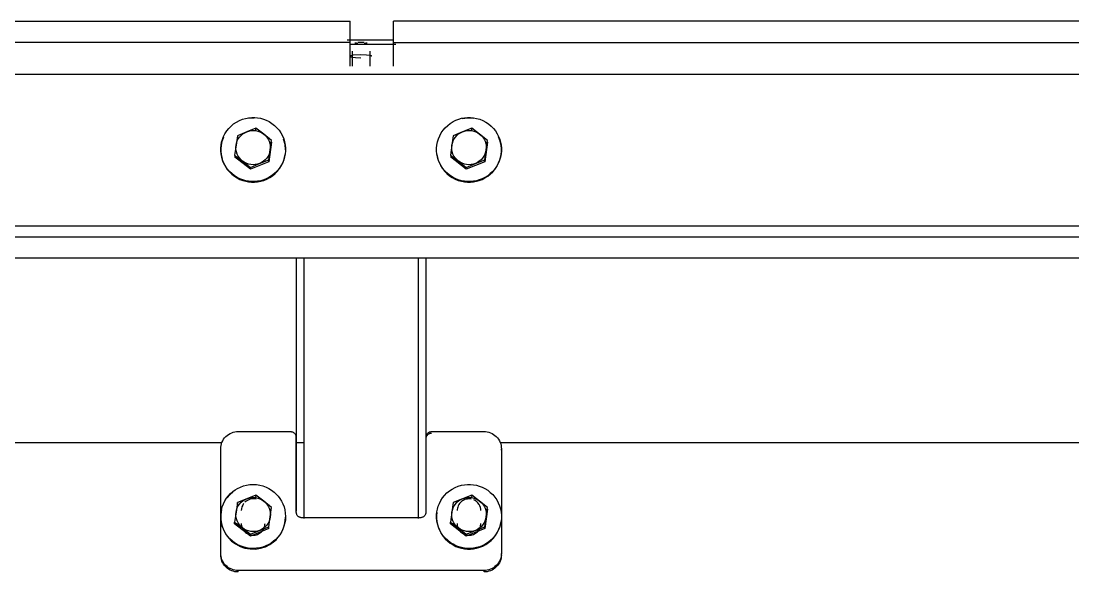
# Model space of a CAD drawing. Header units: millimetres. Extents: x 3109 to 13995, y 24552 to 39949.
# Drawn here: x 11910.3 to 12397.6, y 35536.6 to 35792 of the extents above; entities that cross this region are included whole.
import ezdxf

# ---------------------------------------------------------------- set-up
doc = ezdxf.new("R2010")
doc.units = ezdxf.units.MM
doc.header["$LTSCALE"] = 3
doc.layers.add('DomyÅ›lny', color=7, linetype='Continuous')

msp = doc.modelspace()

# ---------------------------------------------------------------- linework, layer by layer
at = {"layer": 'DomyÅ›lny'}
for p, q in [((10978.07, 35791.97), (12062.82, 35791.97)), ((12062.82, 35782.07), (12062.82, 35791.97)), ((12082.82, 35782.07), (12082.82, 35791.97)), ((13167.57, 35791.97), (12082.82, 35791.97)), ((12062.82, 35782.07), (10978.07, 35782.07)), ((12082.93, 35783.17), (12061.37, 35783.17)), ((12062.39, 35781.19), (12083.95, 35781.19)), ((12062.82, 35771.13), (12062.82, 35782.07)), ((12082.82, 35782.07), (13167.57, 35782.07)), ((12082.82, 35771.13), (12082.82, 35782.07)), ((12063.82, 35771.13), (12063.82, 35778.07)), ((12071.82, 35778.07), (12071.82, 35771.13)), ((8804.05, 35767.3), (13133.11, 35767.3)), ((12019.1, 35742.27), (12018.93, 35741.16)), ((12019.1, 35741.48), (12019.1, 35742.27)), ((12119.1, 35742.27), (12118.93, 35741.16)), ((12119.1, 35741.48), (12119.1, 35742.27)), ((12026.38, 35735.85), (12025.1, 35726.79)), ((12126.38, 35735.85), (12125.1, 35726.79)), ((12016.53, 35723.36), (12009.25, 35728.99)), ((12025.1, 35726.79), (12016.53, 35723.36)), ((12025.1, 35726.79), (12025.1, 35727.58)), ((12116.53, 35723.36), (12109.25, 35728.99)), ((12125.1, 35726.79), (12116.53, 35723.36)), ((12125.1, 35726.79), (12125.1, 35727.58)), ((12016.53, 35723.36), (12016.53, 35724.15)), ((12116.53, 35723.36), (12116.53, 35724.15)), ((8804.57, 35696.99), (13131.57, 35696.99)), ((8804.57, 35691.9), (13131.57, 35691.9)), ((13131.57, 35682.02), (8804.57, 35682.02)), ((12037.82, 35682.02), (12037.82, 35564.84)), ((12041.32, 35682.02), (12041.32, 35561.38)), ((12094.32, 35682.02), (12094.32, 35561.38)), ((12097.82, 35682.02), (12097.82, 35564.84)), ((12010.82, 35601.68), (12035.17, 35601.68)), ((12037.67, 35599.21), (12037.67, 35564.4)), ((12097.97, 35564.4), (12097.97, 35599.21)), ((12100.47, 35601.68), (12124.82, 35601.68)), ((12003.32, 35596.53), (11032.56, 35596.53)), ((12002.82, 35593.06), (12002.82, 35593.76)), ((12002.82, 35545.24), (12002.82, 35593.76)), ((12041.32, 35596.53), (12037.82, 35596.53)), ((13131.06, 35596.53), (12132.31, 35596.53)), ((12132.82, 35593.06), (12132.82, 35593.76)), ((12132.82, 35593.76), (12132.82, 35545.24)), ((12019.1, 35572.2), (12018.93, 35571.09)), ((12119.1, 35572.2), (12118.93, 35571.09)), ((12010.54, 35567.98), (12010.54, 35568.77)), ((12126.38, 35565.78), (12125.1, 35556.72)), ((12009.25, 35558.92), (12009.25, 35559.71)), ((12040.17, 35561.92), (12095.47, 35561.92)), ((12109.25, 35558.92), (12109.25, 35559.71)), ((12016.53, 35553.29), (12009.25, 35558.92)), ((12025.1, 35556.72), (12016.53, 35553.29)), ((12025.1, 35556.72), (12025.1, 35557.51)), ((12116.53, 35553.29), (12109.25, 35558.92)), ((12125.1, 35556.72), (12116.53, 35553.29)), ((12125.1, 35556.72), (12125.1, 35557.51)), ((12016.53, 35553.29), (12016.53, 35554.08)), ((12116.53, 35553.29), (12116.53, 35554.08)), ((12002.82, 35544.54), (12002.82, 35545.24)), ((12132.82, 35544.54), (12132.82, 35545.24)), ((12010.82, 35536.62), (12010.82, 35537.32)), ((12124.82, 35537.32), (12010.82, 35537.32)), ((12124.82, 35536.62), (12124.82, 35537.32))]:
    msp.add_line(p, q, dxfattribs=at)
for points in [[(12066.37, 35781.44, 0), (12066.01, 35781.61, 0), (12065.65, 35781.73, 0), (12065.29, 35781.79, 0), (12064.93, 35781.79, 0)], [(12066.37, 35782.14, 0), (12067.82, 35782.25, 0), (12069.26, 35782.14, 0)], [(12070.7, 35781.79, 0), (12070.34, 35781.79, 0), (12069.98, 35781.73, 0), (12069.62, 35781.61, 0), (12069.26, 35781.44, 0)], [(12067.75, 35776.32, 0), (12064.21, 35776.11, 0), (12063.56, 35776, 0), (12063.1, 35775.88, 0), (12062.94, 35775.81, 0), (12062.88, 35775.78, 0), (12062.83, 35775.75, 0), (12062.79, 35775.72, 0), (12062.78, 35775.7, 0), (12062.77, 35775.69, 0), (12062.76, 35775.67, 0), (12062.75, 35775.65, 0), (12062.75, 35775.64, 0), (12062.75, 35775.62, 0), (12062.75, 35775.61, 0), (12062.75, 35775.59, 0), (12062.76, 35775.58, 0), (12062.77, 35775.56, 0), (12062.78, 35775.54, 0), (12062.79, 35775.53, 0), (12062.83, 35775.5, 0), (12062.88, 35775.46, 0), (12063.01, 35775.4, 0), (12063.19, 35775.33, 0), (12063.71, 35775.21, 0), (12065.23, 35775.02, 0), (12067.75, 35774.93, 0)], [(12072.75, 35775.62, 0), (12072.74, 35775.64, 0), (12072.74, 35775.65, 0), (12072.73, 35775.67, 0), (12072.73, 35775.69, 0), (12072.71, 35775.7, 0), (12072.7, 35775.72, 0), (12072.66, 35775.75, 0), (12072.61, 35775.78, 0), (12072.48, 35775.85, 0), (12072.3, 35775.91, 0), (12071.78, 35776.03, 0), (12070.26, 35776.22, 0), (12067.75, 35776.32, 0)], [(12002.96, 35734.49, 0), (12003.21, 35735.8, 0), (12003.59, 35737.13, 0), (12004.11, 35738.45, 0), (12004.77, 35739.76, 0), (12005.58, 35741.01, 0), (12006.53, 35742.2, 0), (12007.6, 35743.3, 0), (12008.79, 35744.28, 0), (12010.07, 35745.14, 0), (12011.43, 35745.86, 0), (12012.85, 35746.44, 0), (12014.29, 35746.86, 0), (12015.74, 35747.13, 0), (12017.17, 35747.26, 0), (12018.56, 35747.26, 0), (12019.9, 35747.13, 0), (12021.23, 35746.88, 0), (12022.57, 35746.51, 0), (12023.91, 35745.99, 0), (12025.22, 35745.34, 0), (12026.49, 35744.54, 0), (12027.69, 35743.6, 0), (12028.8, 35742.54, 0), (12029.8, 35741.36, 0), (12030.66, 35740.09, 0), (12031.39, 35738.74, 0), (12031.97, 35737.34, 0), (12032.4, 35735.91, 0), (12032.67, 35734.48, 0), (12032.8, 35733.06, 0), (12032.8, 35731.68, 0), (12032.67, 35730.35, 0)], [(12018.24, 35746.99, 0), (12016.69, 35746.95, 0), (12015.1, 35746.75, 0)], [(12102.96, 35730.35, 0), (12102.83, 35731.68, 0), (12102.83, 35733.06, 0), (12102.96, 35734.48, 0), (12103.24, 35735.91, 0), (12103.66, 35737.34, 0), (12104.24, 35738.74, 0), (12104.97, 35740.09, 0), (12105.84, 35741.36, 0), (12106.83, 35742.54, 0), (12107.94, 35743.6, 0), (12109.14, 35744.54, 0), (12110.41, 35745.34, 0), (12111.72, 35745.99, 0), (12113.06, 35746.51, 0), (12114.4, 35746.88, 0), (12115.73, 35747.13, 0), (12117.07, 35747.26, 0), (12118.47, 35747.26, 0), (12119.9, 35747.13, 0), (12121.34, 35746.86, 0), (12122.78, 35746.44, 0), (12124.2, 35745.86, 0), (12125.56, 35745.14, 0), (12126.84, 35744.28, 0), (12128.03, 35743.3, 0), (12129.11, 35742.2, 0), (12130.05, 35741.01, 0), (12130.86, 35739.76, 0), (12131.52, 35738.45, 0), (12132.04, 35737.13, 0), (12132.42, 35735.8, 0), (12132.67, 35734.49, 0)], [(12119.82, 35746.86, 0), (12118.48, 35746.98, 0), (12117.18, 35746.98, 0), (12114.68, 35746.67, 0)], [(12009.89, 35734.41, 0), (12010.1, 35735.4, 0), (12010.44, 35736.37, 0), (12010.91, 35737.31, 0), (12011.51, 35738.19, 0), (12012.22, 35738.98, 0), (12013.03, 35739.66, 0), (12013.9, 35740.22, 0), (12014.82, 35740.66, 0)], [(12014.82, 35740.66, 0), (12010.54, 35738.84, 0)], [(12019.1, 35742.27, 0), (12014.82, 35740.66, 0)], [(12014.82, 35740.66, 0), (12015.78, 35740.97, 0), (12016.8, 35741.17, 0), (12017.86, 35741.23, 0), (12018.93, 35741.16, 0)], [(12018.93, 35741.16, 0), (12019.98, 35740.94, 0), (12020.98, 35740.59, 0), (12021.9, 35740.12, 0), (12022.74, 35739.55, 0)], [(12022.74, 35739.55, 0), (12019.1, 35742.27, 0)], [(12109.89, 35734.41, 0), (12110.1, 35735.4, 0), (12110.44, 35736.37, 0), (12110.91, 35737.31, 0), (12111.51, 35738.19, 0), (12112.22, 35738.98, 0), (12113.03, 35739.66, 0), (12113.9, 35740.22, 0), (12114.82, 35740.66, 0)], [(12114.82, 35740.66, 0), (12110.54, 35738.84, 0)], [(12119.1, 35742.27, 0), (12114.82, 35740.66, 0)], [(12114.82, 35740.66, 0), (12115.78, 35740.97, 0), (12116.8, 35741.17, 0), (12117.86, 35741.23, 0), (12118.93, 35741.16, 0)], [(12118.93, 35741.16, 0), (12119.98, 35740.94, 0), (12120.98, 35740.59, 0), (12121.9, 35740.12, 0), (12122.74, 35739.55, 0)], [(12122.74, 35739.55, 0), (12119.1, 35742.27, 0)], [(12004.05, 35738.04, 0), (12003.36, 35736.12, 0), (12002.96, 35734.21, 0)], [(12010.54, 35738.84, 0), (12009.89, 35734.41, 0)], [(12026.38, 35736.64, 0), (12022.74, 35739.55, 0)], [(12022.74, 35739.55, 0), (12023.5, 35738.89, 0), (12024.18, 35738.11, 0), (12024.77, 35737.23, 0), (12025.23, 35736.28, 0), (12025.57, 35735.27, 0), (12025.76, 35734.24, 0), (12025.82, 35733.21, 0), (12025.74, 35732.21, 0)], [(12025.74, 35732.21, 0), (12026.38, 35736.64, 0)], [(12032.82, 35732.28, 0), (12032.59, 35734.73, 0), (12031.92, 35737.21, 0)], [(12110.54, 35738.84, 0), (12109.89, 35734.41, 0)], [(12122.74, 35739.55, 0), (12123.5, 35738.89, 0), (12124.18, 35738.11, 0), (12124.77, 35737.23, 0), (12125.23, 35736.28, 0), (12125.57, 35735.27, 0), (12125.76, 35734.24, 0), (12125.82, 35733.21, 0), (12125.74, 35732.21, 0)], [(12126.38, 35736.64, 0), (12122.74, 35739.55, 0)], [(12125.74, 35732.21, 0), (12126.38, 35736.64, 0)], [(12132.67, 35734.21, 0), (12132.24, 35736.23, 0), (12131.48, 35738.26, 0)], [(12032.67, 35730.35, 0), (12032.42, 35729.04, 0), (12032.04, 35727.71, 0), (12031.52, 35726.38, 0), (12030.86, 35725.08, 0), (12030.05, 35723.83, 0), (12029.11, 35722.64, 0), (12028.03, 35721.54, 0), (12026.84, 35720.56, 0), (12025.56, 35719.7, 0), (12024.2, 35718.98, 0), (12022.78, 35718.4, 0), (12021.34, 35717.98, 0), (12019.9, 35717.71, 0), (12018.47, 35717.58, 0), (12017.07, 35717.58, 0), (12015.73, 35717.71, 0), (12014.4, 35717.96, 0), (12013.06, 35718.33, 0), (12011.72, 35718.85, 0), (12010.41, 35719.5, 0), (12009.14, 35720.3, 0), (12007.94, 35721.24, 0), (12006.83, 35722.3, 0), (12005.84, 35723.48, 0), (12004.97, 35724.75, 0), (12004.24, 35726.1, 0), (12003.66, 35727.5, 0), (12003.24, 35728.93, 0), (12002.96, 35730.36, 0), (12002.83, 35731.78, 0), (12002.83, 35733.16, 0), (12002.96, 35734.49, 0)], [(12002.96, 35734.21, 0), (12002.83, 35732.88, 0), (12002.83, 35731.5, 0), (12002.96, 35730.08, 0), (12003.24, 35728.65, 0), (12003.66, 35727.22, 0), (12004.24, 35725.82, 0), (12004.97, 35724.48, 0), (12005.84, 35723.2, 0), (12006.83, 35722.02, 0), (12007.94, 35720.96, 0), (12009.14, 35720.02, 0), (12010.41, 35719.23, 0), (12011.72, 35718.57, 0), (12013.06, 35718.05, 0), (12014.4, 35717.68, 0), (12015.73, 35717.43, 0), (12017.07, 35717.31, 0), (12018.47, 35717.3, 0), (12019.9, 35717.43, 0), (12021.34, 35717.7, 0), (12022.78, 35718.13, 0), (12024.2, 35718.7, 0), (12025.56, 35719.42, 0), (12026.84, 35720.28, 0), (12028.03, 35721.27, 0), (12029.11, 35722.36, 0), (12030.05, 35723.55, 0), (12030.86, 35724.8, 0), (12031.52, 35726.11, 0), (12032.04, 35727.43, 0), (12032.42, 35728.76, 0), (12032.67, 35730.07, 0)], [(12009.89, 35734.41, 0), (12009.25, 35729.78, 0)], [(12012.89, 35727.07, 0), (12012.13, 35727.74, 0), (12011.45, 35728.51, 0), (12010.86, 35729.39, 0), (12010.4, 35730.34, 0), (12010.06, 35731.35, 0), (12009.87, 35732.38, 0), (12009.82, 35733.41, 0), (12009.89, 35734.41, 0)], [(12025.74, 35732.21, 0), (12025.53, 35731.22, 0), (12025.19, 35730.25, 0), (12024.72, 35729.31, 0), (12024.12, 35728.43, 0), (12023.41, 35727.64, 0), (12022.6, 35726.96, 0), (12021.73, 35726.4, 0), (12020.81, 35725.97, 0)], [(12025.1, 35727.58, 0), (12025.74, 35732.21, 0)], [(12132.67, 35734.49, 0), (12132.8, 35733.16, 0), (12132.8, 35731.78, 0), (12132.67, 35730.36, 0), (12132.4, 35728.93, 0), (12131.97, 35727.5, 0), (12131.39, 35726.1, 0), (12130.66, 35724.75, 0), (12129.8, 35723.48, 0), (12128.8, 35722.3, 0), (12127.69, 35721.24, 0), (12126.49, 35720.3, 0), (12125.22, 35719.5, 0), (12123.91, 35718.85, 0), (12122.57, 35718.33, 0), (12121.23, 35717.96, 0), (12119.9, 35717.71, 0), (12118.56, 35717.58, 0), (12117.17, 35717.58, 0), (12115.74, 35717.71, 0), (12114.29, 35717.98, 0), (12112.85, 35718.4, 0), (12111.43, 35718.98, 0), (12110.07, 35719.7, 0), (12108.79, 35720.56, 0), (12107.6, 35721.54, 0), (12106.53, 35722.64, 0), (12105.58, 35723.83, 0), (12104.77, 35725.08, 0), (12104.11, 35726.38, 0), (12103.59, 35727.71, 0), (12103.21, 35729.04, 0), (12102.96, 35730.35, 0)], [(12102.96, 35730.07, 0), (12103.21, 35728.76, 0), (12103.59, 35727.43, 0), (12104.11, 35726.11, 0), (12104.77, 35724.8, 0), (12105.58, 35723.55, 0), (12106.53, 35722.36, 0), (12107.6, 35721.27, 0), (12108.79, 35720.28, 0), (12110.07, 35719.42, 0), (12111.43, 35718.7, 0), (12112.85, 35718.13, 0), (12114.29, 35717.7, 0), (12115.74, 35717.43, 0), (12117.17, 35717.3, 0), (12118.56, 35717.31, 0), (12119.9, 35717.43, 0), (12121.23, 35717.68, 0), (12122.57, 35718.05, 0), (12123.91, 35718.57, 0), (12125.22, 35719.23, 0), (12126.49, 35720.02, 0), (12127.69, 35720.96, 0), (12128.8, 35722.02, 0), (12129.8, 35723.2, 0), (12130.66, 35724.48, 0), (12131.39, 35725.82, 0), (12131.97, 35727.22, 0), (12132.4, 35728.65, 0), (12132.67, 35730.08, 0), (12132.8, 35731.5, 0), (12132.8, 35732.88, 0), (12132.67, 35734.21, 0)], [(12109.89, 35734.41, 0), (12109.25, 35729.78, 0)], [(12112.89, 35727.07, 0), (12112.13, 35727.74, 0), (12111.45, 35728.51, 0), (12110.86, 35729.39, 0), (12110.4, 35730.34, 0), (12110.06, 35731.35, 0), (12109.87, 35732.38, 0), (12109.82, 35733.41, 0), (12109.89, 35734.41, 0)], [(12125.74, 35732.21, 0), (12125.53, 35731.22, 0), (12125.19, 35730.25, 0), (12124.72, 35729.31, 0), (12124.12, 35728.43, 0), (12123.41, 35727.64, 0), (12122.6, 35726.96, 0), (12121.73, 35726.4, 0), (12120.81, 35725.97, 0)], [(12125.1, 35727.58, 0), (12125.74, 35732.21, 0)], [(12009.25, 35729.78, 0), (12012.89, 35727.07, 0)], [(12012.89, 35727.07, 0), (12016.53, 35724.15, 0)], [(12020.81, 35725.97, 0), (12019.85, 35725.65, 0), (12018.83, 35725.45, 0), (12017.77, 35725.39, 0), (12016.7, 35725.47, 0), (12015.66, 35725.68, 0), (12014.66, 35726.03, 0), (12013.73, 35726.5, 0), (12012.89, 35727.07, 0)], [(12016.53, 35724.15, 0), (12020.81, 35725.97, 0)], [(12020.81, 35725.97, 0), (12025.1, 35727.58, 0)], [(12109.25, 35729.78, 0), (12112.89, 35727.07, 0)], [(12120.81, 35725.97, 0), (12119.85, 35725.65, 0), (12118.83, 35725.45, 0), (12117.77, 35725.39, 0), (12116.7, 35725.47, 0), (12115.66, 35725.68, 0), (12114.66, 35726.03, 0), (12113.73, 35726.5, 0), (12112.89, 35727.07, 0)], [(12112.89, 35727.07, 0), (12116.53, 35724.15, 0)], [(12116.53, 35724.15, 0), (12120.81, 35725.97, 0)], [(12120.81, 35725.97, 0), (12125.1, 35727.58, 0)], [(12002.82, 35593.76, 0), (12002.85, 35594.47, 0), (12002.95, 35595.2, 0), (12003.12, 35595.94, 0), (12003.38, 35596.68, 0), (12003.71, 35597.4, 0), (12004.12, 35598.1, 0), (12004.6, 35598.75, 0), (12005.16, 35599.36, 0), (12005.77, 35599.91, 0), (12006.44, 35600.39, 0), (12007.14, 35600.8, 0), (12007.87, 35601.13, 0), (12008.61, 35601.38, 0), (12009.36, 35601.55, 0), (12010.1, 35601.65, 0), (12010.82, 35601.68, 0)], [(12035.17, 35601.68, 0), (12035.39, 35601.67, 0), (12035.62, 35601.64, 0), (12035.85, 35601.59, 0), (12036.09, 35601.51, 0), (12036.31, 35601.41, 0), (12036.53, 35601.28, 0), (12036.74, 35601.13, 0), (12036.93, 35600.96, 0), (12037.11, 35600.77, 0), (12037.26, 35600.56, 0), (12037.39, 35600.34, 0), (12037.49, 35600.12, 0), (12037.57, 35599.89, 0), (12037.62, 35599.66, 0), (12037.66, 35599.43, 0), (12037.67, 35599.21, 0)], [(12097.97, 35599.21, 0), (12097.98, 35599.43, 0), (12098.01, 35599.66, 0), (12098.06, 35599.89, 0), (12098.14, 35600.12, 0), (12098.24, 35600.34, 0), (12098.37, 35600.56, 0), (12098.52, 35600.77, 0), (12098.7, 35600.96, 0), (12098.89, 35601.13, 0), (12099.1, 35601.28, 0), (12099.32, 35601.41, 0), (12099.55, 35601.51, 0), (12099.78, 35601.59, 0), (12100.01, 35601.64, 0), (12100.24, 35601.67, 0), (12100.47, 35601.68, 0)], [(12097.97, 35598.51, 0), (12097.98, 35598.73, 0), (12098.01, 35598.96, 0), (12098.06, 35599.19, 0), (12098.14, 35599.42, 0), (12098.24, 35599.65, 0), (12098.37, 35599.87, 0), (12098.52, 35600.07, 0), (12098.7, 35600.26, 0), (12098.89, 35600.43, 0), (12099.1, 35600.58, 0), (12099.32, 35600.71, 0), (12099.55, 35600.81, 0), (12099.78, 35600.89, 0), (12100.01, 35600.95, 0), (12100.24, 35600.98, 0), (12100.47, 35600.99, 0)], [(12124.82, 35601.68, 0), (12125.53, 35601.65, 0), (12126.27, 35601.55, 0), (12127.02, 35601.38, 0), (12127.76, 35601.13, 0), (12128.49, 35600.8, 0), (12129.19, 35600.39, 0), (12129.86, 35599.91, 0), (12130.47, 35599.36, 0), (12131.03, 35598.75, 0), (12131.51, 35598.1, 0), (12131.92, 35597.4, 0), (12132.25, 35596.68, 0), (12132.51, 35595.94, 0), (12132.68, 35595.2, 0), (12132.78, 35594.47, 0), (12132.82, 35593.76, 0)], [(12008.34, 35573.87, 0), (12009.42, 35574.66, 0), (12010.61, 35575.38, 0), (12011.91, 35576, 0), (12013.29, 35576.51, 0), (12014.74, 35576.89, 0), (12016.25, 35577.12, 0), (12017.79, 35577.2, 0), (12019.34, 35577.13, 0), (12020.87, 35576.89, 0), (12022.36, 35576.51, 0), (12023.79, 35575.97, 0), (12025.14, 35575.31, 0), (12026.39, 35574.54, 0), (12027.53, 35573.67, 0), (12028.55, 35572.73, 0), (12029.44, 35571.73, 0), (12030.25, 35570.66, 0), (12030.97, 35569.48, 0), (12031.6, 35568.2, 0), (12032.12, 35566.84, 0), (12032.5, 35565.4, 0), (12032.73, 35563.9, 0), (12032.82, 35562.38, 0), (12032.74, 35560.84, 0), (12032.5, 35559.33, 0), (12032.11, 35557.85, 0), (12031.57, 35556.43, 0), (12030.91, 35555.1, 0), (12030.13, 35553.86, 0), (12029.25, 35552.74, 0), (12028.3, 35551.73, 0), (12027.29, 35550.84, 0)], [(12102.96, 35564.42, 0), (12103.21, 35565.73, 0), (12103.59, 35567.06, 0), (12104.11, 35568.39, 0), (12104.77, 35569.69, 0), (12105.58, 35570.94, 0), (12106.53, 35572.13, 0), (12107.6, 35573.23, 0), (12108.79, 35574.21, 0), (12110.07, 35575.07, 0), (12111.43, 35575.79, 0), (12112.85, 35576.37, 0), (12114.29, 35576.79, 0), (12115.74, 35577.06, 0), (12117.17, 35577.19, 0), (12118.56, 35577.19, 0), (12119.9, 35577.06, 0), (12121.23, 35576.81, 0), (12122.57, 35576.44, 0), (12123.91, 35575.92, 0), (12125.22, 35575.27, 0), (12126.49, 35574.47, 0), (12127.69, 35573.53, 0), (12128.8, 35572.47, 0), (12129.8, 35571.29, 0), (12130.66, 35570.02, 0), (12131.39, 35568.67, 0), (12131.97, 35567.27, 0), (12132.4, 35565.84, 0), (12132.67, 35564.41, 0), (12132.8, 35562.99, 0), (12132.8, 35561.61, 0), (12132.67, 35560.28, 0)], [(12027.29, 35550.84, 0), (12026.21, 35550.04, 0), (12025.02, 35549.32, 0), (12023.73, 35548.7, 0), (12022.35, 35548.19, 0), (12020.89, 35547.81, 0), (12019.38, 35547.58, 0), (12017.84, 35547.5, 0), (12016.29, 35547.57, 0), (12014.76, 35547.81, 0), (12013.27, 35548.2, 0), (12011.84, 35548.73, 0), (12010.49, 35549.39, 0), (12009.24, 35550.16, 0), (12008.11, 35551.03, 0), (12007.09, 35551.97, 0), (12006.19, 35552.97, 0), (12005.38, 35554.04, 0), (12004.66, 35555.22, 0), (12004.03, 35556.5, 0), (12003.52, 35557.86, 0), (12003.13, 35559.3, 0), (12002.9, 35560.8, 0), (12002.82, 35562.32, 0), (12002.89, 35563.86, 0), (12003.13, 35565.38, 0), (12003.52, 35566.85, 0), (12004.06, 35568.27, 0), (12004.72, 35569.6, 0), (12005.51, 35570.84, 0), (12006.38, 35571.97, 0), (12007.33, 35572.98, 0), (12008.34, 35573.87, 0)], [(12008.34, 35573.59, 0), (12006.99, 35572.36, 0), (12005.76, 35570.91, 0)], [(12009.89, 35564.34, 0), (12010.1, 35565.33, 0), (12010.44, 35566.3, 0), (12010.91, 35567.24, 0), (12011.51, 35568.12, 0), (12012.22, 35568.91, 0), (12013.03, 35569.59, 0), (12013.9, 35570.15, 0), (12014.82, 35570.59, 0)], [(12014.82, 35570.59, 0), (12010.54, 35568.77, 0)], [(12019.16, 35570.32, 0), (12018.49, 35570.45, 0), (12017.83, 35570.49, 0), (12017.17, 35570.45, 0), (12016.5, 35570.33, 0), (12015.82, 35570.12, 0), (12015.16, 35569.81, 0), (12014.53, 35569.41, 0), (12013.96, 35568.92, 0)], [(12019.1, 35572.2, 0), (12014.82, 35570.59, 0)], [(12014.82, 35570.59, 0), (12015.78, 35570.9, 0), (12016.8, 35571.1, 0), (12017.86, 35571.16, 0), (12018.93, 35571.09, 0)], [(12018.93, 35571.09, 0), (12019.98, 35570.87, 0), (12020.98, 35570.52, 0), (12021.9, 35570.05, 0), (12022.74, 35569.48, 0)], [(12022.74, 35569.48, 0), (12019.1, 35572.2, 0)], [(12026.38, 35566.57, 0), (12022.74, 35569.48, 0)], [(12022.74, 35569.48, 0), (12023.5, 35568.82, 0), (12024.18, 35568.04, 0), (12024.77, 35567.16, 0), (12025.23, 35566.21, 0), (12025.57, 35565.2, 0), (12025.76, 35564.17, 0), (12025.82, 35563.14, 0), (12025.74, 35562.14, 0)], [(12109.89, 35564.34, 0), (12110.1, 35565.33, 0), (12110.44, 35566.3, 0), (12110.91, 35567.24, 0), (12111.51, 35568.12, 0), (12112.22, 35568.91, 0), (12113.03, 35569.59, 0), (12113.9, 35570.15, 0), (12114.82, 35570.59, 0)], [(12114.82, 35570.59, 0), (12110.54, 35568.77, 0)], [(12118.79, 35570.4, 0), (12118.22, 35570.47, 0), (12117.67, 35570.49, 0), (12117.11, 35570.44, 0), (12116.54, 35570.34, 0), (12115.96, 35570.17, 0), (12115.4, 35569.93, 0), (12114.85, 35569.63, 0), (12114.34, 35569.26, 0), (12113.87, 35568.83, 0), (12113.45, 35568.36, 0), (12113.1, 35567.84, 0), (12112.81, 35567.29, 0), (12112.59, 35566.73, 0), (12112.43, 35566.16, 0), (12112.34, 35565.59, 0), (12112.32, 35565.04, 0)], [(12119.1, 35572.2, 0), (12114.82, 35570.59, 0)], [(12114.82, 35570.59, 0), (12115.78, 35570.9, 0), (12116.8, 35571.1, 0), (12117.86, 35571.16, 0), (12118.93, 35571.09, 0)], [(12118.93, 35571.09, 0), (12119.98, 35570.87, 0), (12120.98, 35570.52, 0), (12121.9, 35570.05, 0), (12122.74, 35569.48, 0)], [(12122.74, 35569.48, 0), (12119.1, 35572.2, 0)], [(12123.32, 35565.04, 0), (12123.27, 35565.76, 0), (12123.12, 35566.5, 0), (12122.85, 35567.24, 0), (12122.47, 35567.95, 0), (12121.98, 35568.6, 0), (12121.39, 35569.18, 0), (12120.72, 35569.67, 0), (12120, 35570.04, 0)], [(12126.38, 35566.57, 0), (12122.74, 35569.48, 0)], [(12122.74, 35569.48, 0), (12123.5, 35568.82, 0), (12124.18, 35568.04, 0), (12124.77, 35567.16, 0), (12125.23, 35566.21, 0), (12125.57, 35565.2, 0), (12125.76, 35564.17, 0), (12125.82, 35563.14, 0), (12125.74, 35562.14, 0)], [(12003.23, 35565.56, 0), (12002.86, 35563.16, 0), (12002.88, 35560.74, 0), (12003.28, 35558.39, 0), (12004.04, 35556.19, 0), (12005.08, 35554.22, 0), (12006.34, 35552.5, 0), (12007.86, 35550.97, 0), (12009.66, 35549.6, 0), (12011.74, 35548.49, 0), (12014.02, 35547.7, 0), (12016.44, 35547.28, 0), (12018.88, 35547.26, 0), (12021.27, 35547.62, 0), (12023.51, 35548.33, 0), (12025.53, 35549.33, 0), (12027.29, 35550.56, 0)], [(12010.54, 35568.77, 0), (12009.89, 35564.34, 0)], [(12013.5, 35568.42, 0), (12013.22, 35568.03, 0), (12012.97, 35567.62, 0), (12012.6, 35566.77, 0), (12012.38, 35565.89, 0), (12012.32, 35565.04, 0)], [(12025.74, 35562.14, 0), (12026.38, 35566.57, 0)], [(12037.67, 35564.4, 0), (12037.68, 35564.18, 0), (12037.71, 35563.95, 0), (12037.76, 35563.72, 0), (12037.84, 35563.49, 0), (12037.94, 35563.26, 0), (12038.07, 35563.04, 0), (12038.22, 35562.84, 0), (12038.4, 35562.65, 0), (12038.59, 35562.48, 0), (12038.8, 35562.33, 0), (12039.02, 35562.2, 0), (12039.25, 35562.1, 0), (12039.48, 35562.02, 0), (12039.71, 35561.96, 0), (12039.94, 35561.93, 0), (12040.17, 35561.92, 0)], [(12095.47, 35561.92, 0), (12095.69, 35561.93, 0), (12095.92, 35561.96, 0), (12096.15, 35562.02, 0), (12096.39, 35562.1, 0), (12096.61, 35562.2, 0), (12096.83, 35562.33, 0), (12097.04, 35562.48, 0), (12097.23, 35562.65, 0), (12097.41, 35562.84, 0), (12097.56, 35563.04, 0), (12097.69, 35563.26, 0), (12097.79, 35563.49, 0), (12097.87, 35563.72, 0), (12097.92, 35563.95, 0), (12097.96, 35564.18, 0), (12097.97, 35564.4, 0)], [(12132.67, 35560.28, 0), (12132.42, 35558.97, 0), (12132.04, 35557.64, 0), (12131.52, 35556.32, 0), (12130.86, 35555.01, 0), (12130.05, 35553.76, 0), (12129.11, 35552.57, 0), (12128.03, 35551.47, 0), (12126.84, 35550.49, 0), (12125.56, 35549.63, 0), (12124.2, 35548.91, 0), (12122.78, 35548.33, 0), (12121.34, 35547.91, 0), (12119.9, 35547.64, 0), (12118.47, 35547.51, 0), (12117.07, 35547.51, 0), (12115.73, 35547.64, 0), (12114.4, 35547.89, 0), (12113.06, 35548.26, 0), (12111.72, 35548.78, 0), (12110.41, 35549.43, 0), (12109.14, 35550.23, 0), (12107.94, 35551.17, 0), (12106.83, 35552.23, 0), (12105.84, 35553.41, 0), (12104.97, 35554.68, 0), (12104.24, 35556.03, 0), (12103.66, 35557.43, 0), (12103.24, 35558.86, 0), (12102.96, 35560.29, 0), (12102.83, 35561.71, 0), (12102.83, 35563.09, 0), (12102.96, 35564.42, 0)], [(12110.54, 35568.77, 0), (12109.89, 35564.34, 0)], [(12125.74, 35562.14, 0), (12126.38, 35566.57, 0)], [(12009.89, 35564.34, 0), (12009.25, 35559.71, 0)], [(12009.25, 35559.71, 0), (12012.89, 35557, 0)], [(12012.89, 35557, 0), (12012.13, 35557.67, 0), (12011.45, 35558.44, 0), (12010.86, 35559.32, 0), (12010.4, 35560.27, 0), (12010.06, 35561.28, 0), (12009.87, 35562.31, 0), (12009.82, 35563.34, 0), (12009.89, 35564.34, 0)], [(12025.74, 35562.14, 0), (12025.53, 35561.15, 0), (12025.19, 35560.18, 0), (12024.72, 35559.24, 0), (12024.12, 35558.36, 0), (12023.41, 35557.57, 0), (12022.6, 35556.89, 0), (12021.73, 35556.33, 0), (12020.81, 35555.9, 0)], [(12025.1, 35557.51, 0), (12025.74, 35562.14, 0)], [(12027.29, 35550.56, 0), (12028.42, 35551.56, 0), (12029.47, 35552.72, 0), (12030.43, 35554.03, 0), (12031.25, 35555.46, 0), (12031.92, 35557.01, 0), (12032.41, 35558.65, 0), (12032.71, 35560.35, 0), (12032.82, 35562.07, 0)], [(12102.96, 35564.14, 0), (12102.83, 35562.81, 0), (12102.83, 35561.43, 0), (12102.96, 35560.01, 0), (12103.24, 35558.58, 0), (12103.66, 35557.15, 0), (12104.24, 35555.75, 0), (12104.97, 35554.41, 0), (12105.84, 35553.13, 0), (12106.83, 35551.96, 0), (12107.94, 35550.89, 0), (12109.14, 35549.96, 0), (12110.41, 35549.16, 0), (12111.72, 35548.5, 0), (12113.06, 35547.98, 0), (12114.4, 35547.61, 0), (12115.73, 35547.36, 0), (12117.07, 35547.24, 0), (12118.47, 35547.23, 0), (12119.9, 35547.36, 0), (12121.34, 35547.63, 0), (12122.78, 35548.06, 0), (12124.2, 35548.63, 0), (12125.56, 35549.35, 0), (12126.84, 35550.21, 0), (12128.03, 35551.2, 0), (12129.11, 35552.29, 0), (12130.05, 35553.48, 0), (12130.86, 35554.74, 0), (12131.52, 35556.04, 0), (12132.04, 35557.36, 0), (12132.42, 35558.69, 0), (12132.67, 35560, 0)], [(12109.89, 35564.34, 0), (12109.25, 35559.71, 0)], [(12109.25, 35559.71, 0), (12112.89, 35557, 0)], [(12112.89, 35557, 0), (12112.13, 35557.67, 0), (12111.45, 35558.44, 0), (12110.86, 35559.32, 0), (12110.4, 35560.27, 0), (12110.06, 35561.28, 0), (12109.87, 35562.31, 0), (12109.82, 35563.34, 0), (12109.89, 35564.34, 0)], [(12125.74, 35562.14, 0), (12125.53, 35561.15, 0), (12125.19, 35560.18, 0), (12124.72, 35559.24, 0), (12124.12, 35558.36, 0), (12123.41, 35557.57, 0), (12122.6, 35556.89, 0), (12121.73, 35556.33, 0), (12120.81, 35555.9, 0)], [(12125.1, 35557.51, 0), (12125.74, 35562.14, 0)], [(12012.32, 35559.1, 0), (12012.34, 35558.61, 0), (12012.41, 35558.11, 0), (12012.53, 35557.6, 0), (12012.7, 35557.1, 0), (12012.93, 35556.6, 0), (12013.21, 35556.12, 0), (12013.55, 35555.67, 0), (12013.93, 35555.25, 0), (12014.35, 35554.87, 0), (12014.81, 35554.54, 0), (12015.29, 35554.26, 0), (12015.79, 35554.04, 0), (12016.3, 35553.86, 0), (12016.81, 35553.75, 0), (12017.32, 35553.68, 0), (12017.82, 35553.65, 0), (12018.31, 35553.68, 0), (12018.82, 35553.75, 0), (12019.33, 35553.86, 0), (12019.84, 35554.04, 0), (12020.34, 35554.26, 0), (12020.83, 35554.54, 0), (12021.28, 35554.87, 0), (12021.7, 35555.25, 0), (12022.09, 35555.67, 0), (12022.42, 35556.12, 0), (12022.7, 35556.6, 0), (12022.93, 35557.1, 0), (12023.1, 35557.6, 0), (12023.22, 35558.11, 0), (12023.29, 35558.61, 0), (12023.32, 35559.1, 0)], [(12012.89, 35557, 0), (12016.53, 35554.08, 0)], [(12020.81, 35555.9, 0), (12019.85, 35555.58, 0), (12018.83, 35555.38, 0), (12017.77, 35555.32, 0), (12016.7, 35555.4, 0), (12015.66, 35555.61, 0), (12014.66, 35555.96, 0), (12013.73, 35556.43, 0), (12012.89, 35557, 0)], [(12016.53, 35554.08, 0), (12020.81, 35555.9, 0)], [(12020.81, 35555.9, 0), (12025.1, 35557.51, 0)], [(12112.32, 35559.1, 0), (12112.34, 35558.61, 0), (12112.41, 35558.11, 0), (12112.53, 35557.6, 0), (12112.7, 35557.1, 0), (12112.93, 35556.6, 0), (12113.21, 35556.12, 0), (12113.55, 35555.67, 0), (12113.93, 35555.25, 0), (12114.35, 35554.87, 0), (12114.81, 35554.54, 0), (12115.29, 35554.26, 0), (12115.79, 35554.04, 0), (12116.3, 35553.86, 0), (12116.81, 35553.75, 0), (12117.32, 35553.68, 0), (12117.82, 35553.65, 0), (12118.31, 35553.68, 0), (12118.82, 35553.75, 0), (12119.33, 35553.86, 0), (12119.84, 35554.04, 0), (12120.34, 35554.26, 0), (12120.83, 35554.54, 0), (12121.28, 35554.87, 0), (12121.7, 35555.25, 0), (12122.09, 35555.67, 0), (12122.42, 35556.12, 0), (12122.7, 35556.6, 0), (12122.93, 35557.1, 0), (12123.1, 35557.6, 0), (12123.22, 35558.11, 0), (12123.29, 35558.61, 0), (12123.32, 35559.1, 0)], [(12120.81, 35555.9, 0), (12119.85, 35555.58, 0), (12118.83, 35555.38, 0), (12117.77, 35555.32, 0), (12116.7, 35555.4, 0), (12115.66, 35555.61, 0), (12114.66, 35555.96, 0), (12113.73, 35556.43, 0), (12112.89, 35557, 0)], [(12112.89, 35557, 0), (12116.53, 35554.08, 0)], [(12116.53, 35554.08, 0), (12120.81, 35555.9, 0)], [(12120.81, 35555.9, 0), (12125.1, 35557.51, 0)], [(12010.82, 35537.32, 0), (12010.1, 35537.35, 0), (12009.36, 35537.45, 0), (12008.61, 35537.62, 0), (12007.87, 35537.87, 0), (12007.14, 35538.2, 0), (12006.44, 35538.61, 0), (12005.77, 35539.09, 0), (12005.16, 35539.64, 0), (12004.6, 35540.24, 0), (12004.12, 35540.9, 0), (12003.71, 35541.6, 0), (12003.38, 35542.32, 0), (12003.12, 35543.06, 0), (12002.95, 35543.8, 0), (12002.85, 35544.53, 0), (12002.82, 35545.24, 0)], [(12132.82, 35545.24, 0), (12132.78, 35544.53, 0), (12132.68, 35543.8, 0), (12132.51, 35543.06, 0), (12132.25, 35542.32, 0), (12131.92, 35541.6, 0), (12131.51, 35540.9, 0), (12131.03, 35540.24, 0), (12130.47, 35539.64, 0), (12129.86, 35539.09, 0), (12129.19, 35538.61, 0), (12128.49, 35538.2, 0), (12127.76, 35537.87, 0), (12127.02, 35537.62, 0), (12126.27, 35537.45, 0), (12125.53, 35537.35, 0), (12124.82, 35537.32, 0)], [(12010.82, 35536.62, 0), (12010.1, 35536.65, 0), (12009.36, 35536.75, 0), (12008.61, 35536.93, 0), (12007.87, 35537.18, 0), (12007.14, 35537.5, 0), (12006.44, 35537.91, 0), (12005.77, 35538.39, 0), (12005.16, 35538.94, 0), (12004.6, 35539.55, 0), (12004.12, 35540.21, 0), (12003.71, 35540.9, 0), (12003.38, 35541.63, 0), (12003.12, 35542.36, 0), (12002.95, 35543.1, 0), (12002.85, 35543.83, 0), (12002.82, 35544.54, 0)], [(12132.82, 35544.54, 0), (12132.78, 35543.83, 0), (12132.68, 35543.1, 0), (12132.51, 35542.36, 0), (12132.25, 35541.63, 0), (12131.92, 35540.9, 0), (12131.51, 35540.21, 0), (12131.03, 35539.55, 0), (12130.47, 35538.94, 0), (12129.86, 35538.39, 0), (12129.19, 35537.91, 0), (12128.49, 35537.5, 0), (12127.76, 35537.18, 0), (12127.02, 35536.93, 0), (12126.27, 35536.75, 0), (12125.53, 35536.65, 0), (12124.82, 35536.62, 0)]]:
    msp.add_polyline3d(points, dxfattribs=at)

doc.saveas('drawing.dxf')
